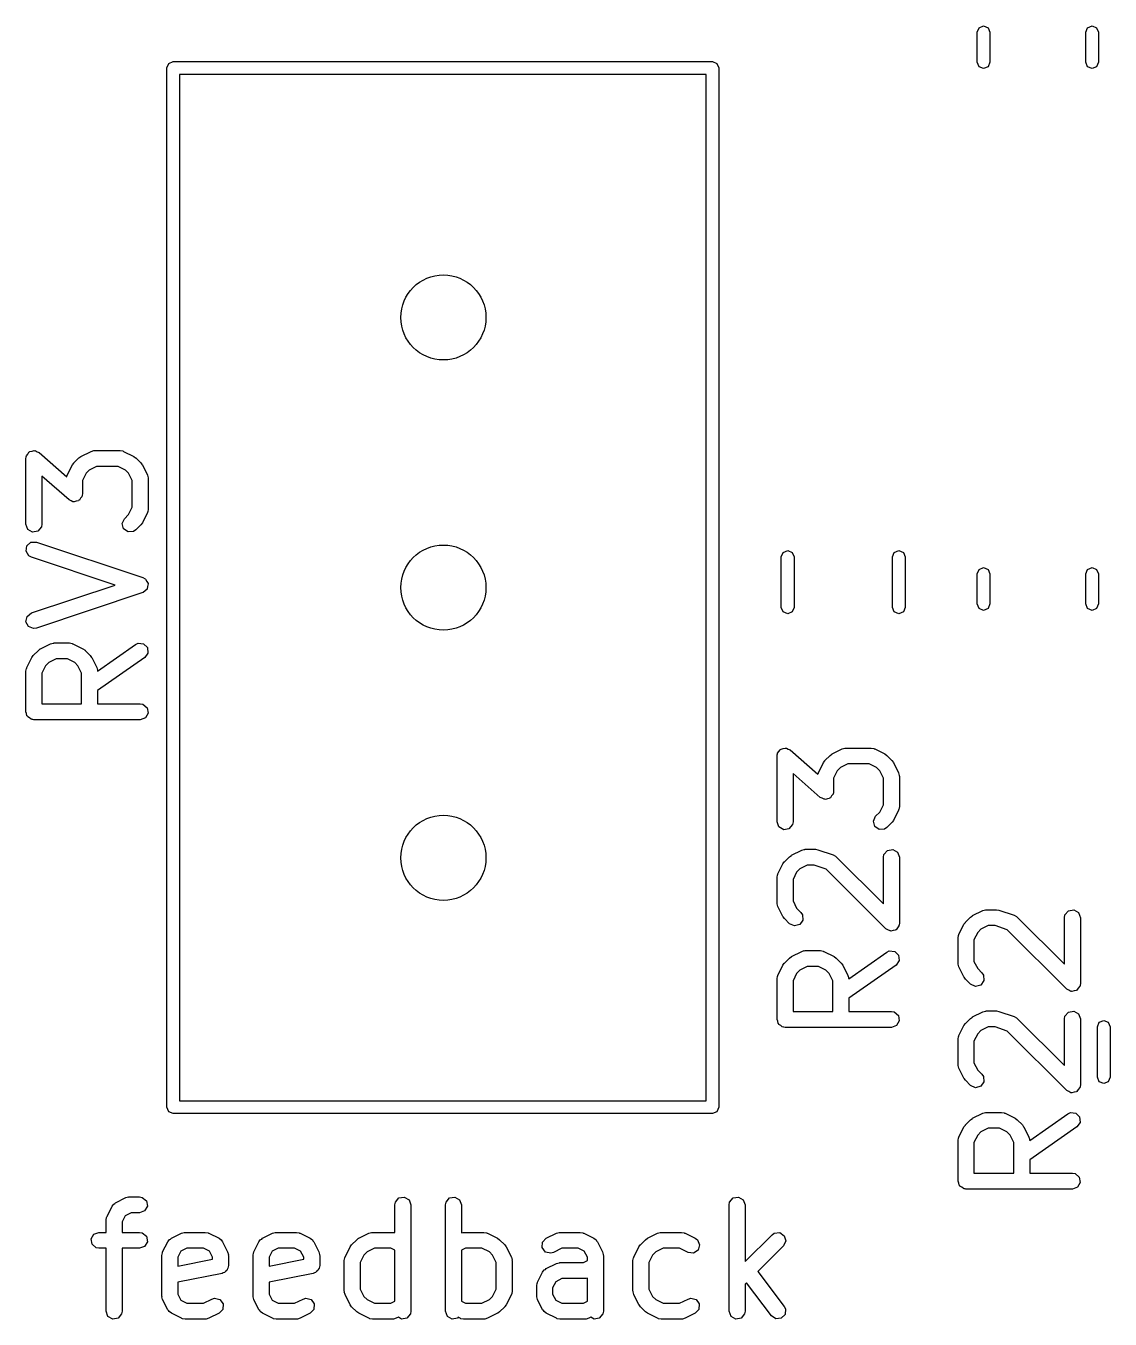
# Model space of a CAD drawing. Extents: x 123 to 179.1, y -123.4 to -75.1.
# Drawn here: x 140.47 to 150.67, y -123.08 to -110.92 of the extents above; entities that cross this region are included whole.
import ezdxf

# ---------------------------------------------------------------- set-up
doc = ezdxf.new("R2010")
doc.units = 0
doc.layers.add('BLACK', color=7, linetype='CONTINUOUS')

msp = doc.modelspace()

# ---------------------------------------------------------------- linework, layer by layer
at = {"layer": 'BLACK', "linetype": 'CONTINUOUS'}
for p, q in [((149.417, -110.984), (149.435, -110.942)), ((149.417, -111.266), (149.417, -110.984)), ((149.435, -110.942), (149.477, -110.924)), ((149.477, -110.924), (149.519, -110.942)), ((149.519, -110.942), (149.537, -110.984)), ((149.537, -110.984), (149.537, -111.266)), ((150.437, -110.984), (150.455, -110.942)), ((150.437, -111.266), (150.437, -110.984)), ((150.455, -110.942), (150.497, -110.924)), ((150.497, -110.924), (150.539, -110.942)), ((150.539, -110.942), (150.557, -110.984)), ((150.557, -110.984), (150.557, -111.266)), ((141.799, -111.32), (141.817, -111.278)), ((141.799, -121.09), (141.799, -111.32)), ((141.817, -111.278), (141.859, -111.26)), ((141.859, -111.26), (146.929, -111.26)), ((146.929, -111.26), (146.971, -111.278)), ((146.971, -111.278), (146.989, -111.32)), ((146.989, -111.32), (146.989, -121.09)), ((149.435, -111.308), (149.417, -111.266)), ((149.477, -111.326), (149.435, -111.308)), ((149.519, -111.308), (149.477, -111.326)), ((149.537, -111.266), (149.519, -111.308)), ((150.455, -111.308), (150.437, -111.266)), ((150.497, -111.326), (150.455, -111.308)), ((150.539, -111.308), (150.497, -111.326)), ((150.557, -111.266), (150.539, -111.308)), ((141.919, -111.38), (141.919, -121.03)), ((146.869, -111.38), (141.919, -111.38)), ((146.869, -121.03), (146.869, -111.38)), ((140.474, -114.991), (140.476, -114.98)), ((140.474, -115.61), (140.474, -114.991)), ((140.476, -114.976), (140.477, -114.974)), ((140.476, -114.98), (140.476, -114.976)), ((140.477, -114.974), (140.479, -114.965)), ((140.479, -114.965), (140.492, -114.95)), ((140.492, -114.95), (140.502, -114.932)), ((140.502, -114.932), (140.508, -114.93)), ((140.508, -114.93), (140.512, -114.926)), ((140.512, -114.926), (140.532, -114.922)), ((140.532, -114.922), (140.551, -114.916)), ((140.551, -114.916), (140.557, -114.918)), ((140.557, -114.918), (140.562, -114.917)), ((140.562, -114.917), (140.58, -114.927)), ((140.58, -114.927), (140.599, -114.934)), ((140.599, -114.934), (140.859, -115.162)), ((140.925, -115.033), (140.973, -114.985)), ((140.973, -114.985), (140.991, -114.972)), ((140.991, -114.972), (140.992, -114.971)), ((140.992, -114.971), (141.087, -114.924)), ((141.087, -114.924), (141.112, -114.916)), ((141.112, -114.916), (141.117, -114.917)), ((141.117, -114.917), (141.121, -114.916)), ((141.121, -114.916), (141.359, -114.916)), ((141.359, -114.916), (141.385, -114.92)), ((141.385, -114.92), (141.388, -114.923)), ((141.388, -114.923), (141.392, -114.924)), ((141.392, -114.924), (141.488, -114.971)), ((141.488, -114.971), (141.506, -114.985)), ((141.506, -114.985), (141.507, -114.985)), ((141.507, -114.985), (141.555, -115.033)), ((140.863, -115.148), (140.911, -115.052)), ((140.911, -115.052), (140.924, -115.034)), ((140.924, -115.034), (140.925, -115.033)), ((141.04, -115.13), (141.005, -115.199)), ((141.07, -115.1), (141.04, -115.13)), ((141.139, -115.066), (141.07, -115.1)), ((141.341, -115.066), (141.139, -115.066)), ((141.41, -115.1), (141.341, -115.066)), ((141.44, -115.13), (141.41, -115.1)), ((141.474, -115.199), (141.44, -115.13)), ((141.555, -115.033), (141.568, -115.051)), ((141.568, -115.051), (141.569, -115.052)), ((141.569, -115.052), (141.616, -115.148)), ((140.881, -115.38), (140.624, -115.156)), ((140.624, -115.156), (140.624, -115.61)), ((140.859, -115.162), (140.86, -115.156)), ((140.86, -115.156), (140.863, -115.152)), ((140.863, -115.152), (140.863, -115.148)), ((141.005, -115.199), (141.005, -115.324)), ((141.474, -115.449), (141.474, -115.199)), ((141.616, -115.148), (141.624, -115.173)), ((141.624, -115.173), (141.623, -115.177)), ((141.623, -115.177), (141.624, -115.181)), ((141.624, -115.181), (141.624, -115.467)), ((140.988, -115.365), (140.977, -115.382)), ((141.001, -115.35), (140.988, -115.365)), ((141.002, -115.341), (141.001, -115.35)), ((141.004, -115.339), (141.002, -115.341)), ((141.005, -115.324), (141.003, -115.335)), ((141.003, -115.335), (141.004, -115.339)), ((140.9, -115.388), (140.881, -115.38)), ((140.917, -115.398), (140.9, -115.388)), ((140.923, -115.397), (140.917, -115.398)), ((140.929, -115.399), (140.923, -115.397)), ((140.948, -115.393), (140.929, -115.399)), ((140.968, -115.389), (140.948, -115.393)), ((140.972, -115.384), (140.968, -115.389)), ((140.977, -115.382), (140.972, -115.384)), ((141.44, -115.518), (141.474, -115.449)), ((141.616, -115.5), (141.569, -115.596)), ((141.617, -115.496), (141.616, -115.5)), ((141.62, -115.493), (141.617, -115.496)), ((141.624, -115.467), (141.62, -115.493)), ((140.492, -115.658), (140.474, -115.61)), ((140.624, -115.61), (140.62, -115.635)), ((141.379, -115.603), (141.401, -115.557)), ((141.393, -115.653), (141.379, -115.603)), ((141.401, -115.557), (141.44, -115.518)), ((141.555, -115.615), (141.507, -115.663)), ((141.569, -115.596), (141.555, -115.614)), ((141.555, -115.614), (141.555, -115.615)), ((140.536, -115.684), (140.492, -115.658)), ((140.587, -115.675), (140.536, -115.684)), ((140.62, -115.635), (140.587, -115.675)), ((141.435, -115.682), (141.393, -115.653)), ((141.486, -115.678), (141.435, -115.682)), ((141.507, -115.663), (141.486, -115.678)), ((140.476, -115.863), (140.483, -115.812)), ((140.503, -115.907), (140.476, -115.863)), ((140.483, -115.812), (140.522, -115.778)), ((140.522, -115.778), (140.573, -115.777)), ((140.573, -115.777), (141.573, -116.11)), ((147.593, -115.875), (147.636, -115.857)), ((147.636, -115.857), (147.678, -115.875)), ((148.638, -115.875), (148.681, -115.857)), ((148.681, -115.857), (148.723, -115.875)), ((140.526, -115.919), (140.503, -115.907)), ((141.312, -116.181), (140.526, -115.919)), ((147.576, -115.917), (147.593, -115.875)), ((147.576, -116.391), (147.576, -115.917)), ((147.678, -115.875), (147.696, -115.917)), ((147.696, -115.917), (147.696, -116.391)), ((148.621, -115.917), (148.638, -115.875)), ((148.621, -116.391), (148.621, -115.917)), ((148.723, -115.875), (148.741, -115.917)), ((148.741, -115.917), (148.741, -116.391)), ((149.417, -116.077), (149.435, -116.035)), ((149.417, -116.359), (149.417, -116.077)), ((149.435, -116.035), (149.477, -116.017)), ((149.477, -116.017), (149.519, -116.035)), ((149.519, -116.035), (149.537, -116.077)), ((149.537, -116.077), (149.537, -116.359)), ((150.437, -116.077), (150.455, -116.035)), ((150.437, -116.359), (150.437, -116.077)), ((150.455, -116.035), (150.497, -116.017)), ((150.497, -116.017), (150.539, -116.035)), ((150.539, -116.035), (150.557, -116.077)), ((150.557, -116.077), (150.557, -116.359)), ((140.526, -116.443), (141.312, -116.181)), ((141.573, -116.11), (141.596, -116.122)), ((141.613, -116.22), (141.595, -116.235)), ((141.596, -116.122), (141.597, -116.124)), ((141.597, -116.124), (141.599, -116.125)), ((141.599, -116.125), (141.61, -116.146)), ((141.61, -116.146), (141.623, -116.166)), ((141.614, -116.218), (141.613, -116.22)), ((141.615, -116.217), (141.614, -116.218)), ((141.619, -116.193), (141.615, -116.217)), ((141.624, -116.17), (141.619, -116.193)), ((141.623, -116.166), (141.623, -116.168)), ((141.623, -116.168), (141.624, -116.17)), ((141.573, -116.252), (140.573, -116.586)), ((141.575, -116.251), (141.573, -116.252)), ((141.577, -116.251), (141.575, -116.251)), ((141.595, -116.235), (141.577, -116.251)), ((140.485, -116.475), (140.526, -116.443)), ((147.593, -116.434), (147.576, -116.391)), ((147.636, -116.451), (147.593, -116.434)), ((147.678, -116.434), (147.636, -116.451)), ((147.696, -116.391), (147.678, -116.434)), ((148.638, -116.434), (148.621, -116.391)), ((148.681, -116.451), (148.638, -116.434)), ((148.723, -116.434), (148.681, -116.451)), ((148.741, -116.391), (148.723, -116.434)), ((149.435, -116.401), (149.417, -116.359)), ((149.477, -116.419), (149.435, -116.401)), ((149.519, -116.401), (149.477, -116.419)), ((149.537, -116.359), (149.519, -116.401)), ((150.455, -116.401), (150.437, -116.359)), ((150.497, -116.419), (150.455, -116.401)), ((150.539, -116.401), (150.497, -116.419)), ((150.557, -116.359), (150.539, -116.401)), ((140.475, -116.526), (140.485, -116.475)), ((140.5, -116.571), (140.475, -116.526)), ((140.547, -116.589), (140.5, -116.571)), ((140.573, -116.586), (140.547, -116.589)), ((140.544, -116.842), (140.592, -116.795)), ((140.592, -116.795), (140.61, -116.782)), ((140.61, -116.782), (140.611, -116.781)), ((140.611, -116.781), (140.706, -116.733)), ((140.706, -116.733), (140.731, -116.726)), ((140.731, -116.726), (140.736, -116.727)), ((140.736, -116.727), (140.74, -116.725)), ((140.74, -116.725), (140.883, -116.725)), ((140.883, -116.725), (140.908, -116.73)), ((140.908, -116.73), (140.912, -116.733)), ((140.912, -116.733), (140.916, -116.733)), ((140.916, -116.733), (141.011, -116.781)), ((141.011, -116.781), (141.03, -116.794)), ((141.03, -116.794), (141.031, -116.795)), ((141.031, -116.795), (141.079, -116.842)), ((141.148, -116.99), (141.506, -116.739)), ((141.506, -116.739), (141.53, -116.728)), ((141.53, -116.728), (141.581, -116.732)), ((141.581, -116.732), (141.617, -116.769)), ((141.622, -116.82), (141.592, -116.862)), ((141.617, -116.769), (141.622, -116.82)), ((140.482, -116.957), (140.53, -116.862)), ((140.482, -116.962), (140.482, -116.957)), ((140.53, -116.862), (140.543, -116.844)), ((140.543, -116.844), (140.544, -116.842)), ((140.659, -116.94), (140.624, -117.008)), ((140.689, -116.909), (140.659, -116.94)), ((140.758, -116.875), (140.689, -116.909)), ((140.865, -116.875), (140.758, -116.875)), ((140.934, -116.909), (140.865, -116.875)), ((140.964, -116.94), (140.934, -116.909)), ((140.998, -117.008), (140.964, -116.94)), ((141.079, -116.842), (141.091, -116.861)), ((141.091, -116.861), (141.093, -116.862)), ((141.093, -116.862), (141.14, -116.957)), ((141.14, -116.957), (141.148, -116.982)), ((141.592, -116.862), (141.148, -117.173)), ((140.474, -116.991), (140.479, -116.965)), ((140.474, -117.372), (140.474, -116.991)), ((140.479, -116.965), (140.482, -116.962)), ((140.624, -117.008), (140.624, -117.297)), ((140.998, -117.297), (140.998, -117.008)), ((141.148, -116.982), (141.147, -116.986)), ((141.147, -116.986), (141.148, -116.99)), ((141.148, -117.173), (141.148, -117.297)), ((140.624, -117.297), (140.998, -117.297)), ((141.148, -117.297), (141.549, -117.297)), ((141.549, -117.297), (141.575, -117.301)), ((141.575, -117.301), (141.614, -117.334)), ((140.481, -117.39), (140.474, -117.372)), ((140.484, -117.409), (140.481, -117.39)), ((140.49, -117.414), (140.484, -117.409)), ((140.492, -117.42), (140.49, -117.414)), ((140.509, -117.43), (140.492, -117.42)), ((140.524, -117.442), (140.509, -117.43)), ((140.533, -117.444), (140.524, -117.442)), ((140.536, -117.446), (140.533, -117.444)), ((140.54, -117.445), (140.536, -117.446)), ((140.549, -117.447), (140.54, -117.445)), ((141.598, -117.429), (141.549, -117.447)), ((141.623, -117.385), (141.598, -117.429)), ((141.614, -117.334), (141.623, -117.385)), ((141.549, -117.447), (140.549, -117.447)), ((147.536, -117.788), (147.538, -117.777)), ((147.536, -118.407), (147.536, -117.788)), ((147.537, -117.773), (147.539, -117.771)), ((147.538, -117.777), (147.537, -117.773)), ((147.539, -117.771), (147.54, -117.762)), ((147.54, -117.762), (147.553, -117.747)), ((147.553, -117.747), (147.564, -117.729)), ((147.564, -117.729), (147.569, -117.728)), ((147.569, -117.728), (147.573, -117.723)), ((147.573, -117.723), (147.593, -117.719)), ((147.593, -117.719), (147.612, -117.713)), ((147.612, -117.713), (147.618, -117.715)), ((147.618, -117.715), (147.624, -117.714)), ((147.624, -117.714), (147.641, -117.724)), ((147.641, -117.724), (147.66, -117.731)), ((147.66, -117.731), (147.92, -117.959)), ((147.986, -117.83), (148.034, -117.782)), ((148.034, -117.782), (148.052, -117.77)), ((148.052, -117.77), (148.053, -117.768)), ((148.053, -117.768), (148.148, -117.721)), ((148.148, -117.721), (148.173, -117.713)), ((148.173, -117.713), (148.178, -117.714)), ((148.178, -117.714), (148.182, -117.713)), ((148.182, -117.713), (148.42, -117.713)), ((148.42, -117.713), (148.446, -117.717)), ((148.446, -117.717), (148.449, -117.72)), ((148.449, -117.72), (148.454, -117.721)), ((148.454, -117.721), (148.549, -117.768)), ((148.549, -117.768), (148.567, -117.782)), ((148.567, -117.782), (148.568, -117.782)), ((148.568, -117.782), (148.616, -117.83)), ((147.924, -117.945), (147.972, -117.85)), ((147.972, -117.85), (147.985, -117.832)), ((147.985, -117.832), (147.986, -117.83)), ((148.101, -117.928), (148.067, -117.996)), ((148.131, -117.897), (148.101, -117.928)), ((148.2, -117.863), (148.131, -117.897)), ((148.402, -117.863), (148.2, -117.863)), ((148.471, -117.897), (148.402, -117.863)), ((148.501, -117.928), (148.471, -117.897)), ((148.536, -117.996), (148.501, -117.928)), ((148.616, -117.83), (148.629, -117.848)), ((148.629, -117.848), (148.63, -117.85)), ((148.63, -117.85), (148.678, -117.945)), ((147.942, -118.178), (147.686, -117.953)), ((147.686, -117.953), (147.686, -118.407)), ((147.92, -117.959), (147.921, -117.953)), ((147.921, -117.953), (147.924, -117.949)), ((147.924, -117.949), (147.924, -117.945)), ((148.067, -117.996), (148.067, -118.121)), ((148.536, -118.246), (148.536, -117.996)), ((148.678, -117.945), (148.685, -117.97)), ((148.685, -117.97), (148.684, -117.974)), ((148.684, -117.974), (148.686, -117.978)), ((148.686, -117.978), (148.686, -118.264)), ((148.049, -118.162), (148.039, -118.18)), ((148.062, -118.147), (148.049, -118.162)), ((148.063, -118.138), (148.062, -118.147)), ((148.065, -118.136), (148.063, -118.138)), ((148.067, -118.121), (148.065, -118.132)), ((148.065, -118.132), (148.065, -118.136)), ((147.961, -118.185), (147.942, -118.178)), ((147.979, -118.195), (147.961, -118.185)), ((147.984, -118.194), (147.979, -118.195)), ((147.99, -118.196), (147.984, -118.194)), ((148.009, -118.19), (147.99, -118.196)), ((148.029, -118.186), (148.009, -118.19)), ((148.033, -118.182), (148.029, -118.186)), ((148.039, -118.18), (148.033, -118.182)), ((148.501, -118.315), (148.536, -118.246)), ((148.681, -118.29), (148.678, -118.293)), ((148.678, -118.293), (148.678, -118.298)), ((148.686, -118.264), (148.681, -118.29)), ((147.553, -118.455), (147.536, -118.407)), ((147.686, -118.407), (147.681, -118.433)), ((148.441, -118.4), (148.462, -118.354)), ((148.454, -118.45), (148.441, -118.4)), ((148.462, -118.354), (148.501, -118.315)), ((148.616, -118.412), (148.568, -118.46)), ((148.617, -118.411), (148.616, -118.412)), ((148.63, -118.393), (148.617, -118.411)), ((148.678, -118.298), (148.63, -118.393)), ((147.598, -118.481), (147.553, -118.455)), ((147.648, -118.472), (147.598, -118.481)), ((147.681, -118.433), (147.648, -118.472)), ((148.496, -118.479), (148.454, -118.45)), ((148.547, -118.475), (148.496, -118.479)), ((148.568, -118.46), (148.547, -118.475)), ((147.604, -118.784), (147.605, -118.782)), ((147.605, -118.782), (147.653, -118.735)), ((147.653, -118.735), (147.671, -118.722)), ((147.671, -118.722), (147.672, -118.721)), ((147.672, -118.721), (147.768, -118.673)), ((147.768, -118.673), (147.792, -118.666)), ((147.792, -118.666), (147.797, -118.667)), ((147.797, -118.667), (147.801, -118.665)), ((147.801, -118.665), (147.896, -118.665)), ((147.896, -118.665), (147.918, -118.669)), ((147.918, -118.669), (147.92, -118.669)), ((147.92, -118.669), (148.063, -118.717)), ((148.063, -118.717), (148.086, -118.729)), ((148.086, -118.729), (148.088, -118.733)), ((148.088, -118.733), (148.092, -118.735)), ((148.092, -118.735), (148.536, -119.178)), ((148.536, -118.74), (148.54, -118.715)), ((148.536, -119.178), (148.536, -118.74)), ((148.54, -118.715), (148.573, -118.675)), ((148.573, -118.675), (148.624, -118.666)), ((148.624, -118.666), (148.668, -118.692)), ((148.668, -118.692), (148.686, -118.74)), ((148.686, -118.74), (148.686, -119.359)), ((147.536, -118.931), (147.54, -118.905)), ((147.54, -118.905), (147.543, -118.902)), ((147.543, -118.897), (147.591, -118.802)), ((147.543, -118.902), (147.543, -118.897)), ((147.591, -118.802), (147.604, -118.784)), ((147.72, -118.88), (147.686, -118.948)), ((147.75, -118.85), (147.72, -118.88)), ((147.819, -118.815), (147.75, -118.85)), ((147.884, -118.815), (147.819, -118.815)), ((147.999, -118.853), (147.884, -118.815)), ((148.558, -119.412), (147.999, -118.853)), ((147.536, -119.169), (147.536, -118.931)), ((147.686, -118.948), (147.686, -119.151)), ((147.537, -119.173), (147.536, -119.169)), ((147.536, -119.177), (147.537, -119.173)), ((147.543, -119.202), (147.536, -119.177)), ((147.591, -119.298), (147.543, -119.202)), ((147.686, -119.151), (147.72, -119.22)), ((147.72, -119.22), (147.759, -119.259)), ((147.759, -119.259), (147.774, -119.28)), ((149.374, -119.289), (149.469, -119.241)), ((149.469, -119.241), (149.494, -119.234)), ((149.494, -119.234), (149.499, -119.235)), ((149.499, -119.235), (149.503, -119.233)), ((149.503, -119.233), (149.598, -119.233)), ((149.598, -119.233), (149.62, -119.237)), ((149.62, -119.237), (149.622, -119.237)), ((149.622, -119.237), (149.765, -119.285)), ((150.242, -119.282), (150.275, -119.243)), ((150.275, -119.243), (150.325, -119.234)), ((150.325, -119.234), (150.37, -119.26)), ((150.37, -119.26), (150.387, -119.308)), ((147.592, -119.299), (147.591, -119.298)), ((147.605, -119.317), (147.592, -119.299)), ((147.653, -119.365), (147.605, -119.317)), ((147.699, -119.386), (147.653, -119.365)), ((147.749, -119.373), (147.699, -119.386)), ((147.778, -119.331), (147.749, -119.373)), ((147.774, -119.28), (147.778, -119.331)), ((148.681, -119.385), (148.667, -119.402)), ((148.682, -119.38), (148.681, -119.385)), ((148.683, -119.379), (148.682, -119.38)), ((148.686, -119.359), (148.683, -119.375)), ((148.683, -119.375), (148.683, -119.379)), ((149.245, -119.465), (149.293, -119.37)), ((149.293, -119.37), (149.306, -119.352)), ((149.306, -119.352), (149.307, -119.35)), ((149.307, -119.35), (149.355, -119.303)), ((149.355, -119.303), (149.373, -119.29)), ((149.373, -119.29), (149.374, -119.289)), ((149.521, -119.383), (149.452, -119.417)), ((149.586, -119.383), (149.521, -119.383)), ((149.7, -119.421), (149.586, -119.383)), ((149.765, -119.285), (149.788, -119.297)), ((149.788, -119.297), (149.79, -119.301)), ((149.79, -119.301), (149.794, -119.303)), ((149.794, -119.303), (150.237, -119.746)), ((150.237, -119.308), (150.242, -119.282)), ((150.237, -119.746), (150.237, -119.308)), ((150.387, -119.308), (150.387, -119.927)), ((148.578, -119.422), (148.558, -119.412)), ((148.598, -119.433), (148.578, -119.422)), ((148.601, -119.433), (148.598, -119.433)), ((148.604, -119.434), (148.601, -119.433)), ((148.626, -119.428), (148.604, -119.434)), ((148.648, -119.424), (148.626, -119.428)), ((148.65, -119.422), (148.648, -119.424)), ((148.654, -119.421), (148.65, -119.422)), ((148.667, -119.402), (148.654, -119.421)), ((149.237, -119.499), (149.242, -119.473)), ((149.237, -119.737), (149.237, -119.499)), ((149.242, -119.473), (149.245, -119.469)), ((149.245, -119.469), (149.245, -119.465)), ((149.422, -119.448), (149.387, -119.516)), ((149.452, -119.417), (149.422, -119.448)), ((150.259, -119.98), (149.7, -119.421)), ((147.672, -119.673), (147.768, -119.626)), ((147.768, -119.626), (147.792, -119.618)), ((147.792, -119.618), (147.797, -119.619)), ((147.797, -119.619), (147.801, -119.618)), ((147.801, -119.618), (147.944, -119.618)), ((147.944, -119.618), (147.97, -119.622)), ((147.97, -119.622), (147.973, -119.625)), ((147.973, -119.625), (147.977, -119.626)), ((147.977, -119.626), (148.073, -119.673)), ((148.209, -119.882), (148.568, -119.631)), ((148.568, -119.631), (148.591, -119.62)), ((148.591, -119.62), (148.642, -119.625)), ((148.642, -119.625), (148.679, -119.661)), ((149.387, -119.516), (149.387, -119.719)), ((147.543, -119.85), (147.591, -119.754)), ((147.591, -119.754), (147.604, -119.736)), ((147.604, -119.736), (147.605, -119.735)), ((147.605, -119.735), (147.653, -119.687)), ((147.653, -119.687), (147.671, -119.674)), ((147.671, -119.674), (147.672, -119.673)), ((148.073, -119.673), (148.091, -119.687)), ((148.091, -119.687), (148.092, -119.687)), ((148.092, -119.687), (148.14, -119.735)), ((148.14, -119.735), (148.153, -119.753)), ((148.153, -119.753), (148.154, -119.754)), ((148.154, -119.754), (148.201, -119.85)), ((148.654, -119.754), (148.209, -120.065)), ((148.683, -119.712), (148.654, -119.754)), ((148.679, -119.661), (148.683, -119.712)), ((149.239, -119.741), (149.237, -119.737)), ((149.238, -119.745), (149.239, -119.741)), ((149.245, -119.77), (149.238, -119.745)), ((149.387, -119.719), (149.422, -119.787)), ((147.536, -119.883), (147.54, -119.857)), ((147.54, -119.857), (147.543, -119.854)), ((147.543, -119.854), (147.543, -119.85)), ((147.72, -119.832), (147.686, -119.901)), ((147.75, -119.802), (147.72, -119.832)), ((147.819, -119.768), (147.75, -119.802)), ((147.926, -119.768), (147.819, -119.768)), ((147.995, -119.802), (147.926, -119.768)), ((148.025, -119.832), (147.995, -119.802)), ((148.059, -119.901), (148.025, -119.832)), ((148.201, -119.85), (148.209, -119.875)), ((148.209, -119.875), (148.208, -119.879)), ((149.293, -119.865), (149.245, -119.77)), ((149.294, -119.867), (149.293, -119.865)), ((149.307, -119.885), (149.294, -119.867)), ((149.422, -119.787), (149.461, -119.826)), ((149.461, -119.826), (149.476, -119.848)), ((149.476, -119.848), (149.48, -119.899)), ((147.536, -120.264), (147.536, -119.883)), ((147.686, -119.901), (147.686, -120.189)), ((148.059, -120.189), (148.059, -119.901)), ((148.208, -119.879), (148.209, -119.882)), ((149.355, -119.933), (149.307, -119.885)), ((149.401, -119.954), (149.355, -119.933)), ((149.451, -119.941), (149.401, -119.954)), ((149.48, -119.899), (149.451, -119.941)), ((150.28, -119.99), (150.259, -119.98)), ((150.299, -120.001), (150.28, -119.99)), ((150.328, -119.996), (150.306, -120.002)), ((150.35, -119.992), (150.328, -119.996)), ((150.352, -119.989), (150.35, -119.992)), ((150.355, -119.989), (150.352, -119.989)), ((150.368, -119.97), (150.355, -119.989)), ((150.383, -119.953), (150.368, -119.97)), ((150.384, -119.948), (150.383, -119.953)), ((150.385, -119.947), (150.384, -119.948)), ((150.387, -119.927), (150.385, -119.943)), ((150.385, -119.943), (150.385, -119.947)), ((148.209, -120.065), (148.209, -120.189)), ((150.303, -120), (150.299, -120.001)), ((150.306, -120.002), (150.303, -120)), ((147.686, -120.189), (148.059, -120.189)), ((148.209, -120.189), (148.611, -120.189)), ((148.611, -120.189), (148.636, -120.194)), ((148.636, -120.194), (148.676, -120.227)), ((148.676, -120.227), (148.684, -120.277)), ((149.355, -120.255), (149.373, -120.242)), ((149.373, -120.242), (149.374, -120.241)), ((149.374, -120.241), (149.469, -120.193)), ((149.469, -120.193), (149.494, -120.186)), ((149.494, -120.186), (149.499, -120.187)), ((149.499, -120.187), (149.503, -120.185)), ((149.503, -120.185), (149.598, -120.185)), ((149.598, -120.185), (149.62, -120.189)), ((149.62, -120.189), (149.622, -120.189)), ((149.622, -120.189), (149.765, -120.237)), ((149.765, -120.237), (149.788, -120.249)), ((150.237, -120.26), (150.242, -120.235)), ((150.242, -120.235), (150.275, -120.196)), ((150.275, -120.196), (150.325, -120.187)), ((150.325, -120.187), (150.37, -120.212)), ((150.37, -120.212), (150.387, -120.26)), ((147.542, -120.282), (147.536, -120.264)), ((147.546, -120.302), (147.542, -120.282)), ((147.551, -120.306), (147.546, -120.302)), ((147.553, -120.312), (147.551, -120.306)), ((147.57, -120.322), (147.553, -120.312)), ((147.585, -120.335), (147.57, -120.322)), ((147.595, -120.336), (147.585, -120.335)), ((147.598, -120.338), (147.595, -120.336)), ((147.601, -120.337), (147.598, -120.338)), ((147.611, -120.339), (147.601, -120.337)), ((148.611, -120.339), (147.611, -120.339)), ((148.659, -120.322), (148.611, -120.339)), ((148.684, -120.277), (148.659, -120.322)), ((149.245, -120.417), (149.293, -120.322)), ((149.293, -120.322), (149.306, -120.304)), ((149.306, -120.304), (149.307, -120.303)), ((149.307, -120.303), (149.355, -120.255)), ((149.521, -120.335), (149.452, -120.37)), ((149.586, -120.335), (149.521, -120.335)), ((149.7, -120.374), (149.586, -120.335)), ((149.788, -120.249), (149.79, -120.253)), ((149.79, -120.253), (149.794, -120.255)), ((149.794, -120.255), (150.237, -120.698)), ((150.237, -120.698), (150.237, -120.26)), ((150.387, -120.26), (150.387, -120.88)), ((150.547, -120.333), (150.565, -120.29)), ((150.547, -120.807), (150.547, -120.333)), ((150.565, -120.29), (150.607, -120.273)), ((150.607, -120.273), (150.65, -120.29)), ((150.65, -120.29), (150.667, -120.333)), ((150.667, -120.333), (150.667, -120.807)), ((149.237, -120.451), (149.242, -120.425)), ((149.237, -120.689), (149.237, -120.451)), ((149.242, -120.425), (149.245, -120.422)), ((149.245, -120.422), (149.245, -120.417)), ((149.422, -120.4), (149.387, -120.469)), ((149.387, -120.469), (149.387, -120.671)), ((149.452, -120.37), (149.422, -120.4)), ((150.259, -120.933), (149.7, -120.374)), ((149.239, -120.693), (149.237, -120.689)), ((149.238, -120.698), (149.239, -120.693)), ((149.245, -120.723), (149.238, -120.698)), ((149.293, -120.818), (149.245, -120.723)), ((149.387, -120.671), (149.422, -120.74)), ((149.294, -120.819), (149.293, -120.818)), ((149.307, -120.837), (149.294, -120.819)), ((149.355, -120.885), (149.307, -120.837)), ((149.422, -120.74), (149.461, -120.779)), ((149.461, -120.779), (149.476, -120.8)), ((149.476, -120.8), (149.48, -120.851)), ((150.565, -120.85), (150.547, -120.807)), ((150.607, -120.867), (150.565, -120.85)), ((150.65, -120.85), (150.607, -120.867)), ((150.667, -120.807), (150.65, -120.85)), ((149.401, -120.907), (149.355, -120.885)), ((149.451, -120.893), (149.401, -120.907)), ((149.48, -120.851), (149.451, -120.893)), ((150.28, -120.942), (150.259, -120.933)), ((150.299, -120.953), (150.28, -120.942)), ((150.303, -120.953), (150.299, -120.953)), ((150.306, -120.954), (150.303, -120.953)), ((150.328, -120.948), (150.306, -120.954)), ((150.35, -120.944), (150.328, -120.948)), ((150.352, -120.942), (150.35, -120.944)), ((150.355, -120.941), (150.352, -120.942)), ((150.368, -120.922), (150.355, -120.941)), ((150.383, -120.905), (150.368, -120.922)), ((150.384, -120.901), (150.383, -120.905)), ((150.385, -120.899), (150.384, -120.901)), ((150.387, -120.88), (150.385, -120.896)), ((150.385, -120.896), (150.385, -120.899)), ((141.817, -121.132), (141.799, -121.09)), ((141.919, -121.03), (146.869, -121.03)), ((146.989, -121.09), (146.971, -121.132)), ((141.859, -121.15), (141.817, -121.132)), ((146.929, -121.15), (141.859, -121.15)), ((146.971, -121.132), (146.929, -121.15)), ((149.307, -121.255), (149.355, -121.207)), ((149.355, -121.207), (149.373, -121.195)), ((149.373, -121.195), (149.374, -121.193)), ((149.374, -121.193), (149.469, -121.146)), ((149.469, -121.146), (149.494, -121.138)), ((149.494, -121.138), (149.499, -121.139)), ((149.499, -121.139), (149.503, -121.138)), ((149.503, -121.138), (149.646, -121.138)), ((149.646, -121.138), (149.671, -121.142)), ((149.671, -121.142), (149.675, -121.145)), ((149.675, -121.145), (149.679, -121.146)), ((149.679, -121.146), (149.774, -121.193)), ((149.774, -121.193), (149.793, -121.207)), ((149.793, -121.207), (149.794, -121.207)), ((149.794, -121.207), (149.842, -121.255)), ((149.911, -121.402), (150.269, -121.151)), ((150.269, -121.151), (150.293, -121.14)), ((150.293, -121.14), (150.344, -121.145)), ((150.344, -121.145), (150.38, -121.181)), ((150.38, -121.181), (150.385, -121.232)), ((149.245, -121.37), (149.293, -121.275)), ((149.293, -121.275), (149.306, -121.257)), ((149.306, -121.257), (149.307, -121.255)), ((149.452, -121.322), (149.422, -121.353)), ((149.521, -121.288), (149.452, -121.322)), ((149.628, -121.288), (149.521, -121.288)), ((149.697, -121.322), (149.628, -121.288)), ((149.727, -121.353), (149.697, -121.322)), ((149.842, -121.255), (149.854, -121.273)), ((149.854, -121.273), (149.856, -121.275)), ((149.856, -121.275), (149.903, -121.37)), ((150.355, -121.274), (149.911, -121.585)), ((150.385, -121.232), (150.355, -121.274)), ((149.237, -121.403), (149.242, -121.378)), ((149.237, -121.784), (149.237, -121.403)), ((149.242, -121.378), (149.245, -121.374)), ((149.245, -121.374), (149.245, -121.37)), ((149.422, -121.353), (149.387, -121.421)), ((149.387, -121.421), (149.387, -121.709)), ((149.761, -121.421), (149.727, -121.353)), ((149.761, -121.709), (149.761, -121.421)), ((149.903, -121.37), (149.911, -121.395)), ((149.911, -121.395), (149.91, -121.399)), ((149.91, -121.399), (149.911, -121.402)), ((149.911, -121.585), (149.911, -121.709)), ((149.244, -121.803), (149.237, -121.784)), ((149.247, -121.822), (149.244, -121.803)), ((149.253, -121.826), (149.247, -121.822)), ((149.387, -121.709), (149.761, -121.709)), ((149.911, -121.709), (150.312, -121.709)), ((150.312, -121.709), (150.338, -121.714)), ((150.338, -121.714), (150.377, -121.747)), ((150.386, -121.797), (150.361, -121.842)), ((150.377, -121.747), (150.386, -121.797)), ((141.318, -121.988), (141.413, -121.94)), ((141.413, -121.94), (141.438, -121.933)), ((141.438, -121.933), (141.442, -121.934)), ((141.442, -121.934), (141.447, -121.932)), ((141.447, -121.932), (141.542, -121.932)), ((141.542, -121.932), (141.568, -121.937)), ((141.568, -121.937), (141.607, -121.97)), ((143.948, -121.982), (143.981, -121.942)), ((143.981, -121.942), (144.031, -121.934)), ((144.031, -121.934), (144.076, -121.959)), ((144.424, -121.982), (144.457, -121.942)), ((144.457, -121.942), (144.507, -121.934)), ((144.507, -121.934), (144.552, -121.959)), ((147.09, -121.982), (147.123, -121.942)), ((147.123, -121.942), (147.174, -121.934)), ((147.174, -121.934), (147.218, -121.959)), ((149.255, -121.832), (149.253, -121.826)), ((149.272, -121.842), (149.255, -121.832)), ((149.287, -121.855), (149.272, -121.842)), ((149.296, -121.856), (149.287, -121.855)), ((149.299, -121.858), (149.296, -121.856)), ((149.303, -121.858), (149.299, -121.858)), ((149.312, -121.859), (149.303, -121.858)), ((150.312, -121.859), (149.312, -121.859)), ((150.361, -121.842), (150.312, -121.859)), ((141.237, -122.117), (141.284, -122.021)), ((141.284, -122.021), (141.3, -122.001)), ((141.3, -122.001), (141.31, -121.996)), ((141.31, -121.996), (141.318, -121.988)), ((141.59, -122.065), (141.542, -122.082)), ((141.616, -122.02), (141.59, -122.065)), ((141.607, -121.97), (141.616, -122.02)), ((143.943, -122.007), (143.948, -121.982)), ((143.943, -122.269), (143.943, -122.007)), ((144.076, -121.959), (144.093, -122.007)), ((144.093, -122.007), (144.093, -123.007)), ((144.419, -122.007), (144.424, -121.982)), ((144.419, -123.007), (144.419, -122.007)), ((144.552, -121.959), (144.569, -122.007)), ((144.569, -122.007), (144.569, -122.27)), ((147.086, -122.007), (147.09, -121.982)), ((147.086, -123.007), (147.086, -122.007)), ((147.218, -121.959), (147.236, -122.007)), ((147.236, -122.007), (147.236, -122.541)), ((141.229, -122.15), (141.233, -122.125)), ((141.229, -122.266), (141.229, -122.15)), ((141.233, -122.125), (141.236, -122.121)), ((141.236, -122.121), (141.237, -122.117)), ((141.407, -122.111), (141.379, -122.168)), ((141.379, -122.168), (141.379, -122.266)), ((141.464, -122.082), (141.407, -122.111)), ((141.542, -122.082), (141.464, -122.082)), ((141.087, -122.328), (141.113, -122.283)), ((141.113, -122.283), (141.161, -122.266)), ((141.161, -122.266), (141.229, -122.266)), ((141.379, -122.266), (141.542, -122.266)), ((141.542, -122.266), (141.568, -122.27)), ((141.568, -122.27), (141.607, -122.303)), ((141.607, -122.303), (141.616, -122.354)), ((141.842, -122.321), (141.937, -122.274)), ((141.937, -122.274), (141.962, -122.266)), ((141.962, -122.266), (141.966, -122.267)), ((141.966, -122.267), (141.97, -122.266)), ((141.97, -122.266), (142.161, -122.266)), ((142.161, -122.266), (142.187, -122.27)), ((142.187, -122.27), (142.19, -122.273)), ((142.19, -122.273), (142.194, -122.274)), ((142.194, -122.274), (142.29, -122.321)), ((142.699, -122.321), (142.794, -122.274)), ((142.794, -122.274), (142.819, -122.266)), ((142.819, -122.266), (142.823, -122.267)), ((142.823, -122.267), (142.828, -122.266)), ((142.828, -122.266), (143.018, -122.266)), ((143.018, -122.266), (143.044, -122.27)), ((143.044, -122.27), (143.047, -122.273)), ((143.047, -122.273), (143.052, -122.274)), ((143.052, -122.274), (143.147, -122.321)), ((143.604, -122.321), (143.699, -122.274)), ((143.699, -122.274), (143.724, -122.266)), ((143.724, -122.266), (143.728, -122.267)), ((143.728, -122.267), (143.732, -122.266)), ((143.732, -122.266), (143.923, -122.266)), ((143.923, -122.266), (143.943, -122.269)), ((144.569, -122.27), (144.581, -122.266)), ((144.581, -122.266), (144.585, -122.267)), ((144.585, -122.267), (144.589, -122.266)), ((144.589, -122.266), (144.78, -122.266)), ((144.78, -122.266), (144.806, -122.27)), ((144.806, -122.27), (144.809, -122.273)), ((144.809, -122.273), (144.813, -122.274)), ((144.813, -122.274), (144.909, -122.321)), ((145.365, -122.321), (145.461, -122.274)), ((145.461, -122.274), (145.486, -122.266)), ((145.486, -122.266), (145.49, -122.267)), ((145.49, -122.267), (145.494, -122.266)), ((145.494, -122.266), (145.685, -122.266)), ((145.685, -122.266), (145.71, -122.27)), ((145.71, -122.27), (145.714, -122.273)), ((145.714, -122.273), (145.718, -122.274)), ((145.718, -122.274), (145.813, -122.321)), ((146.318, -122.321), (146.413, -122.274)), ((146.413, -122.274), (146.438, -122.266)), ((146.438, -122.266), (146.442, -122.267)), ((146.442, -122.267), (146.447, -122.266)), ((146.447, -122.266), (146.637, -122.266)), ((146.637, -122.266), (146.663, -122.27)), ((146.663, -122.27), (146.666, -122.273)), ((146.666, -122.273), (146.671, -122.274)), ((146.671, -122.274), (146.766, -122.321)), ((147.236, -122.541), (147.489, -122.288)), ((147.489, -122.288), (147.51, -122.273)), ((147.51, -122.273), (147.561, -122.268)), ((147.561, -122.268), (147.603, -122.298)), ((147.603, -122.298), (147.617, -122.347)), ((141.096, -122.378), (141.087, -122.328)), ((141.135, -122.411), (141.096, -122.378)), ((141.161, -122.416), (141.135, -122.411)), ((141.229, -122.416), (141.161, -122.416)), ((141.229, -123.007), (141.229, -122.416)), ((141.542, -122.416), (141.379, -122.416)), ((141.379, -122.416), (141.379, -123.007)), ((141.59, -122.398), (141.542, -122.416)), ((141.616, -122.354), (141.59, -122.398)), ((141.76, -122.45), (141.808, -122.355)), ((141.808, -122.355), (141.824, -122.334)), ((141.824, -122.334), (141.834, -122.329)), ((141.834, -122.329), (141.842, -122.321)), ((141.988, -122.416), (141.931, -122.444)), ((142.143, -122.416), (141.988, -122.416)), ((142.2, -122.444), (142.143, -122.416)), ((142.29, -122.321), (142.311, -122.337)), ((142.311, -122.337), (142.315, -122.347)), ((142.315, -122.347), (142.323, -122.355)), ((142.323, -122.355), (142.371, -122.45)), ((142.618, -122.45), (142.665, -122.355)), ((142.665, -122.355), (142.681, -122.334)), ((142.681, -122.334), (142.691, -122.329)), ((142.691, -122.329), (142.699, -122.321)), ((142.845, -122.416), (142.788, -122.444)), ((143, -122.416), (142.845, -122.416)), ((143.057, -122.444), (143, -122.416)), ((143.147, -122.321), (143.168, -122.337)), ((143.168, -122.337), (143.172, -122.347)), ((143.172, -122.347), (143.18, -122.355)), ((143.18, -122.355), (143.228, -122.45)), ((143.475, -122.498), (143.522, -122.402)), ((143.522, -122.402), (143.536, -122.384)), ((143.536, -122.383), (143.584, -122.335)), ((143.536, -122.384), (143.536, -122.383)), ((143.584, -122.335), (143.602, -122.322)), ((143.602, -122.322), (143.604, -122.321)), ((143.75, -122.416), (143.682, -122.45)), ((143.905, -122.416), (143.75, -122.416)), ((143.943, -122.435), (143.905, -122.416)), ((144.607, -122.416), (144.569, -122.435)), ((144.762, -122.416), (144.607, -122.416)), ((144.831, -122.45), (144.762, -122.416)), ((144.909, -122.321), (144.927, -122.335)), ((144.927, -122.335), (144.928, -122.335)), ((144.928, -122.335), (144.976, -122.383)), ((144.976, -122.383), (144.989, -122.401)), ((144.989, -122.401), (144.99, -122.402)), ((144.99, -122.402), (145.038, -122.498)), ((145.327, -122.41), (145.33, -122.359)), ((145.358, -122.451), (145.327, -122.41)), ((145.33, -122.359), (145.365, -122.321)), ((145.512, -122.416), (145.433, -122.455)), ((145.667, -122.416), (145.512, -122.416)), ((145.724, -122.444), (145.667, -122.416)), ((145.813, -122.321), (145.834, -122.337)), ((145.834, -122.337), (145.839, -122.347)), ((145.839, -122.347), (145.847, -122.355)), ((145.847, -122.355), (145.895, -122.45)), ((146.189, -122.498), (146.237, -122.402)), ((146.237, -122.402), (146.25, -122.384)), ((146.25, -122.384), (146.251, -122.383)), ((146.251, -122.383), (146.298, -122.335)), ((146.298, -122.335), (146.317, -122.322)), ((146.317, -122.322), (146.318, -122.321)), ((146.464, -122.416), (146.396, -122.45)), ((146.619, -122.416), (146.464, -122.416)), ((146.699, -122.455), (146.619, -122.416)), ((146.766, -122.321), (146.787, -122.337)), ((146.787, -122.337), (146.807, -122.384)), ((146.807, -122.384), (146.793, -122.433)), ((147.595, -122.394), (147.355, -122.633)), ((147.617, -122.347), (147.595, -122.394)), ((141.753, -122.484), (141.757, -122.458)), ((141.753, -122.865), (141.753, -122.484)), ((141.757, -122.458), (141.76, -122.454)), ((141.76, -122.454), (141.76, -122.45)), ((141.931, -122.444), (141.903, -122.501)), ((141.903, -122.501), (141.903, -122.583)), ((141.903, -122.583), (142.229, -122.517)), ((142.229, -122.501), (142.2, -122.444)), ((142.229, -122.517), (142.229, -122.501)), ((142.371, -122.45), (142.378, -122.475)), ((142.378, -122.475), (142.377, -122.479)), ((142.377, -122.479), (142.379, -122.484)), ((142.379, -122.484), (142.379, -122.579)), ((142.61, -122.484), (142.614, -122.458)), ((142.61, -122.865), (142.61, -122.484)), ((142.614, -122.458), (142.617, -122.454)), ((142.617, -122.454), (142.618, -122.45)), ((142.788, -122.444), (142.76, -122.501)), ((142.76, -122.501), (142.76, -122.583)), ((142.76, -122.583), (143.086, -122.517)), ((143.086, -122.501), (143.057, -122.444)), ((143.086, -122.517), (143.086, -122.501)), ((143.228, -122.45), (143.235, -122.475)), ((143.235, -122.475), (143.234, -122.479)), ((143.234, -122.479), (143.236, -122.484)), ((143.236, -122.484), (143.236, -122.579)), ((143.467, -122.531), (143.471, -122.506)), ((143.467, -122.817), (143.467, -122.531)), ((143.471, -122.506), (143.474, -122.502)), ((143.474, -122.502), (143.475, -122.498)), ((143.651, -122.48), (143.617, -122.549)), ((143.617, -122.549), (143.617, -122.799)), ((143.682, -122.45), (143.651, -122.48)), ((143.943, -122.913), (143.943, -122.435)), ((144.569, -122.435), (144.569, -122.913)), ((144.861, -122.48), (144.831, -122.45)), ((144.895, -122.549), (144.861, -122.48)), ((144.895, -122.799), (144.895, -122.549)), ((145.038, -122.498), (145.045, -122.523)), ((145.045, -122.523), (145.044, -122.527)), ((145.044, -122.527), (145.045, -122.531)), ((145.045, -122.531), (145.045, -122.817)), ((145.408, -122.463), (145.358, -122.451)), ((145.433, -122.455), (145.408, -122.463)), ((145.461, -122.559), (145.486, -122.552)), ((145.486, -122.552), (145.49, -122.553)), ((145.49, -122.553), (145.494, -122.551)), ((145.494, -122.551), (145.715, -122.551)), ((145.715, -122.551), (145.753, -122.532)), ((145.753, -122.501), (145.724, -122.444)), ((145.753, -122.532), (145.753, -122.501)), ((145.895, -122.45), (145.902, -122.475)), ((145.902, -122.475), (145.901, -122.479)), ((145.901, -122.479), (145.903, -122.484)), ((145.903, -122.484), (145.903, -123.007)), ((146.181, -122.531), (146.186, -122.506)), ((146.181, -122.817), (146.181, -122.531)), ((146.186, -122.506), (146.189, -122.502)), ((146.189, -122.502), (146.189, -122.498)), ((146.365, -122.48), (146.331, -122.549)), ((146.331, -122.549), (146.331, -122.799)), ((146.396, -122.45), (146.365, -122.48)), ((146.75, -122.461), (146.699, -122.455)), ((146.793, -122.433), (146.75, -122.461)), ((142.318, -122.652), (141.903, -122.736)), ((142.329, -122.646), (142.318, -122.652)), ((142.341, -122.644), (142.329, -122.646)), ((142.35, -122.633), (142.341, -122.644)), ((142.362, -122.626), (142.35, -122.633)), ((142.366, -122.614), (142.362, -122.626)), ((142.374, -122.604), (142.366, -122.614)), ((142.379, -122.579), (142.374, -122.604)), ((143.176, -122.652), (142.76, -122.736)), ((143.186, -122.646), (143.176, -122.652)), ((143.198, -122.644), (143.186, -122.646)), ((143.207, -122.633), (143.198, -122.644)), ((143.219, -122.626), (143.207, -122.633)), ((143.223, -122.614), (143.219, -122.626)), ((143.231, -122.604), (143.223, -122.614)), ((143.236, -122.579), (143.231, -122.604)), ((145.284, -122.736), (145.332, -122.641)), ((145.332, -122.641), (145.347, -122.62)), ((145.347, -122.62), (145.358, -122.615)), ((145.358, -122.615), (145.365, -122.607)), ((145.365, -122.607), (145.461, -122.559)), ((147.355, -122.633), (147.602, -122.962)), ((141.903, -122.736), (141.903, -122.847)), ((142.76, -122.736), (142.76, -122.847)), ((145.276, -122.769), (145.281, -122.744)), ((145.276, -122.865), (145.276, -122.769)), ((145.281, -122.744), (145.284, -122.74)), ((145.284, -122.74), (145.284, -122.736)), ((145.455, -122.73), (145.426, -122.787)), ((145.426, -122.787), (145.426, -122.847)), ((145.512, -122.701), (145.455, -122.73)), ((145.732, -122.701), (145.512, -122.701)), ((145.737, -122.7), (145.732, -122.701)), ((145.741, -122.701), (145.737, -122.7)), ((145.753, -122.697), (145.741, -122.701)), ((145.753, -122.913), (145.753, -122.697)), ((147.248, -122.741), (147.236, -122.753)), ((147.236, -122.753), (147.236, -123.007)), ((147.482, -123.052), (147.248, -122.741)), ((141.754, -122.869), (141.753, -122.865)), ((141.753, -122.873), (141.754, -122.869)), ((141.76, -122.898), (141.753, -122.873)), ((141.808, -122.993), (141.76, -122.898)), ((141.903, -122.847), (141.931, -122.904)), ((141.931, -122.904), (141.988, -122.932)), ((142.143, -122.932), (142.223, -122.893)), ((142.223, -122.893), (142.248, -122.885)), ((142.248, -122.885), (142.297, -122.897)), ((142.297, -122.897), (142.328, -122.938)), ((142.611, -122.869), (142.61, -122.865)), ((142.61, -122.873), (142.611, -122.869)), ((142.618, -122.898), (142.61, -122.873)), ((142.665, -122.993), (142.618, -122.898)), ((142.76, -122.847), (142.788, -122.904)), ((142.788, -122.904), (142.845, -122.932)), ((143, -122.932), (143.08, -122.893)), ((143.08, -122.893), (143.105, -122.885)), ((143.105, -122.885), (143.155, -122.897)), ((143.155, -122.897), (143.185, -122.938)), ((143.468, -122.821), (143.467, -122.817)), ((143.467, -122.825), (143.468, -122.821)), ((143.475, -122.85), (143.467, -122.825)), ((143.522, -122.946), (143.475, -122.85)), ((143.617, -122.799), (143.651, -122.868)), ((143.651, -122.868), (143.682, -122.898)), ((143.682, -122.898), (143.75, -122.932)), ((143.905, -122.932), (143.943, -122.913)), ((144.569, -122.913), (144.607, -122.932)), ((144.762, -122.932), (144.831, -122.898)), ((144.831, -122.898), (144.861, -122.868)), ((144.861, -122.868), (144.895, -122.799)), ((145.038, -122.85), (144.99, -122.946)), ((145.041, -122.843), (145.038, -122.846)), ((145.038, -122.846), (145.038, -122.85)), ((145.045, -122.817), (145.041, -122.843)), ((145.278, -122.869), (145.276, -122.865)), ((145.277, -122.873), (145.278, -122.869)), ((145.284, -122.898), (145.277, -122.873)), ((145.332, -122.993), (145.284, -122.898)), ((145.426, -122.847), (145.455, -122.904)), ((145.455, -122.904), (145.512, -122.932)), ((145.715, -122.932), (145.753, -122.913)), ((146.183, -122.821), (146.181, -122.817)), ((146.182, -122.825), (146.183, -122.821)), ((146.189, -122.85), (146.182, -122.825)), ((146.237, -122.946), (146.189, -122.85)), ((146.331, -122.799), (146.365, -122.868)), ((146.365, -122.868), (146.396, -122.898)), ((146.396, -122.898), (146.464, -122.932)), ((146.619, -122.932), (146.699, -122.893)), ((146.699, -122.893), (146.724, -122.885)), ((146.724, -122.885), (146.774, -122.897)), ((146.774, -122.897), (146.804, -122.938)), ((141.246, -123.056), (141.229, -123.007)), ((141.374, -123.033), (141.341, -123.072)), ((141.379, -123.007), (141.374, -123.033)), ((141.816, -123.001), (141.808, -122.993)), ((141.821, -123.011), (141.816, -123.001)), ((141.842, -123.027), (141.821, -123.011)), ((141.937, -123.074), (141.842, -123.027)), ((141.988, -122.932), (142.143, -122.932)), ((142.29, -123.027), (142.194, -123.074)), ((142.325, -122.99), (142.29, -123.027)), ((142.328, -122.938), (142.325, -122.99)), ((142.673, -123.001), (142.665, -122.993)), ((142.678, -123.011), (142.673, -123.001)), ((142.699, -123.027), (142.678, -123.011)), ((142.794, -123.074), (142.699, -123.027)), ((142.845, -122.932), (143, -122.932)), ((143.147, -123.027), (143.052, -123.074)), ((143.182, -122.99), (143.147, -123.027)), ((143.185, -122.938), (143.182, -122.99)), ((143.524, -122.947), (143.522, -122.946)), ((143.536, -122.965), (143.524, -122.947)), ((143.584, -123.013), (143.536, -122.965)), ((143.586, -123.013), (143.584, -123.013)), ((143.604, -123.027), (143.586, -123.013)), ((143.699, -123.074), (143.604, -123.027)), ((143.75, -122.932), (143.905, -122.932)), ((144.089, -123.033), (144.056, -123.072)), ((144.093, -123.007), (144.089, -123.033)), ((144.437, -123.056), (144.419, -123.007)), ((144.607, -122.932), (144.762, -122.932)), ((144.909, -123.027), (144.813, -123.074)), ((144.91, -123.026), (144.909, -123.027)), ((144.928, -123.013), (144.91, -123.026)), ((144.976, -122.965), (144.928, -123.013)), ((144.977, -122.964), (144.976, -122.965)), ((144.99, -122.946), (144.977, -122.964)), ((145.34, -123.001), (145.332, -122.993)), ((145.345, -123.011), (145.34, -123.001)), ((145.365, -123.027), (145.345, -123.011)), ((145.461, -123.074), (145.365, -123.027)), ((145.512, -122.932), (145.715, -122.932)), ((145.898, -123.033), (145.865, -123.072)), ((145.903, -123.007), (145.898, -123.033)), ((146.238, -122.947), (146.237, -122.946)), ((146.251, -122.965), (146.238, -122.947)), ((146.298, -123.013), (146.251, -122.965)), ((146.3, -123.013), (146.298, -123.013)), ((146.318, -123.027), (146.3, -123.013)), ((146.413, -123.074), (146.318, -123.027)), ((146.464, -122.932), (146.619, -122.932)), ((146.766, -123.027), (146.671, -123.074)), ((146.801, -122.99), (146.766, -123.027)), ((146.804, -122.938), (146.801, -122.99)), ((147.103, -123.056), (147.086, -123.007)), ((147.231, -123.033), (147.198, -123.072)), ((147.236, -123.007), (147.231, -123.033)), ((147.611, -123.037), (147.576, -123.074)), ((147.602, -122.962), (147.614, -122.986)), ((147.614, -122.986), (147.611, -123.037)), ((141.291, -123.081), (141.246, -123.056)), ((141.341, -123.072), (141.291, -123.081)), ((141.941, -123.075), (141.937, -123.074)), ((141.945, -123.078), (141.941, -123.075)), ((141.97, -123.082), (141.945, -123.078)), ((142.161, -123.082), (141.97, -123.082)), ((142.165, -123.081), (142.161, -123.082)), ((142.169, -123.082), (142.165, -123.081)), ((142.194, -123.074), (142.169, -123.082)), ((142.798, -123.075), (142.794, -123.074)), ((142.802, -123.078), (142.798, -123.075)), ((142.828, -123.082), (142.802, -123.078)), ((143.018, -123.082), (142.828, -123.082)), ((143.022, -123.081), (143.018, -123.082)), ((143.027, -123.082), (143.022, -123.081)), ((143.052, -123.074), (143.027, -123.082)), ((143.703, -123.075), (143.699, -123.074)), ((143.707, -123.078), (143.703, -123.075)), ((143.732, -123.082), (143.707, -123.078)), ((143.923, -123.082), (143.732, -123.082)), ((143.927, -123.081), (143.923, -123.082)), ((143.931, -123.082), (143.927, -123.081)), ((143.956, -123.074), (143.931, -123.082)), ((143.976, -123.065), (143.956, -123.074)), ((144.005, -123.081), (143.976, -123.065)), ((144.056, -123.072), (144.005, -123.081)), ((144.481, -123.081), (144.437, -123.056)), ((144.532, -123.072), (144.481, -123.081)), ((144.538, -123.065), (144.532, -123.072)), ((144.556, -123.074), (144.538, -123.065)), ((144.56, -123.075), (144.556, -123.074)), ((144.564, -123.078), (144.56, -123.075)), ((144.589, -123.082), (144.564, -123.078)), ((144.78, -123.082), (144.589, -123.082)), ((144.784, -123.081), (144.78, -123.082)), ((144.789, -123.082), (144.784, -123.081)), ((144.813, -123.074), (144.789, -123.082)), ((145.465, -123.075), (145.461, -123.074)), ((145.469, -123.078), (145.465, -123.075)), ((145.494, -123.082), (145.469, -123.078)), ((145.732, -123.082), (145.494, -123.082)), ((145.737, -123.081), (145.732, -123.082)), ((145.741, -123.082), (145.737, -123.081)), ((145.766, -123.074), (145.741, -123.082)), ((145.786, -123.065), (145.766, -123.074)), ((145.815, -123.081), (145.786, -123.065)), ((145.865, -123.072), (145.815, -123.081)), ((146.418, -123.075), (146.413, -123.074)), ((146.421, -123.078), (146.418, -123.075)), ((146.447, -123.082), (146.421, -123.078)), ((146.637, -123.082), (146.447, -123.082)), ((146.641, -123.081), (146.637, -123.082)), ((146.646, -123.082), (146.641, -123.081)), ((146.671, -123.074), (146.646, -123.082)), ((147.148, -123.081), (147.103, -123.056)), ((147.198, -123.072), (147.148, -123.081)), ((147.525, -123.08), (147.482, -123.052)), ((147.576, -123.074), (147.525, -123.08))]:
    msp.add_line(p, q, dxfattribs=at)
at = {"layer": 'BLACK'}
for centre in [(144.399, -113.665), (144.399, -116.205), (144.399, -118.745)]:
    msp.add_circle(centre, 0.4, dxfattribs=at)

doc.saveas('drawing.dxf')
